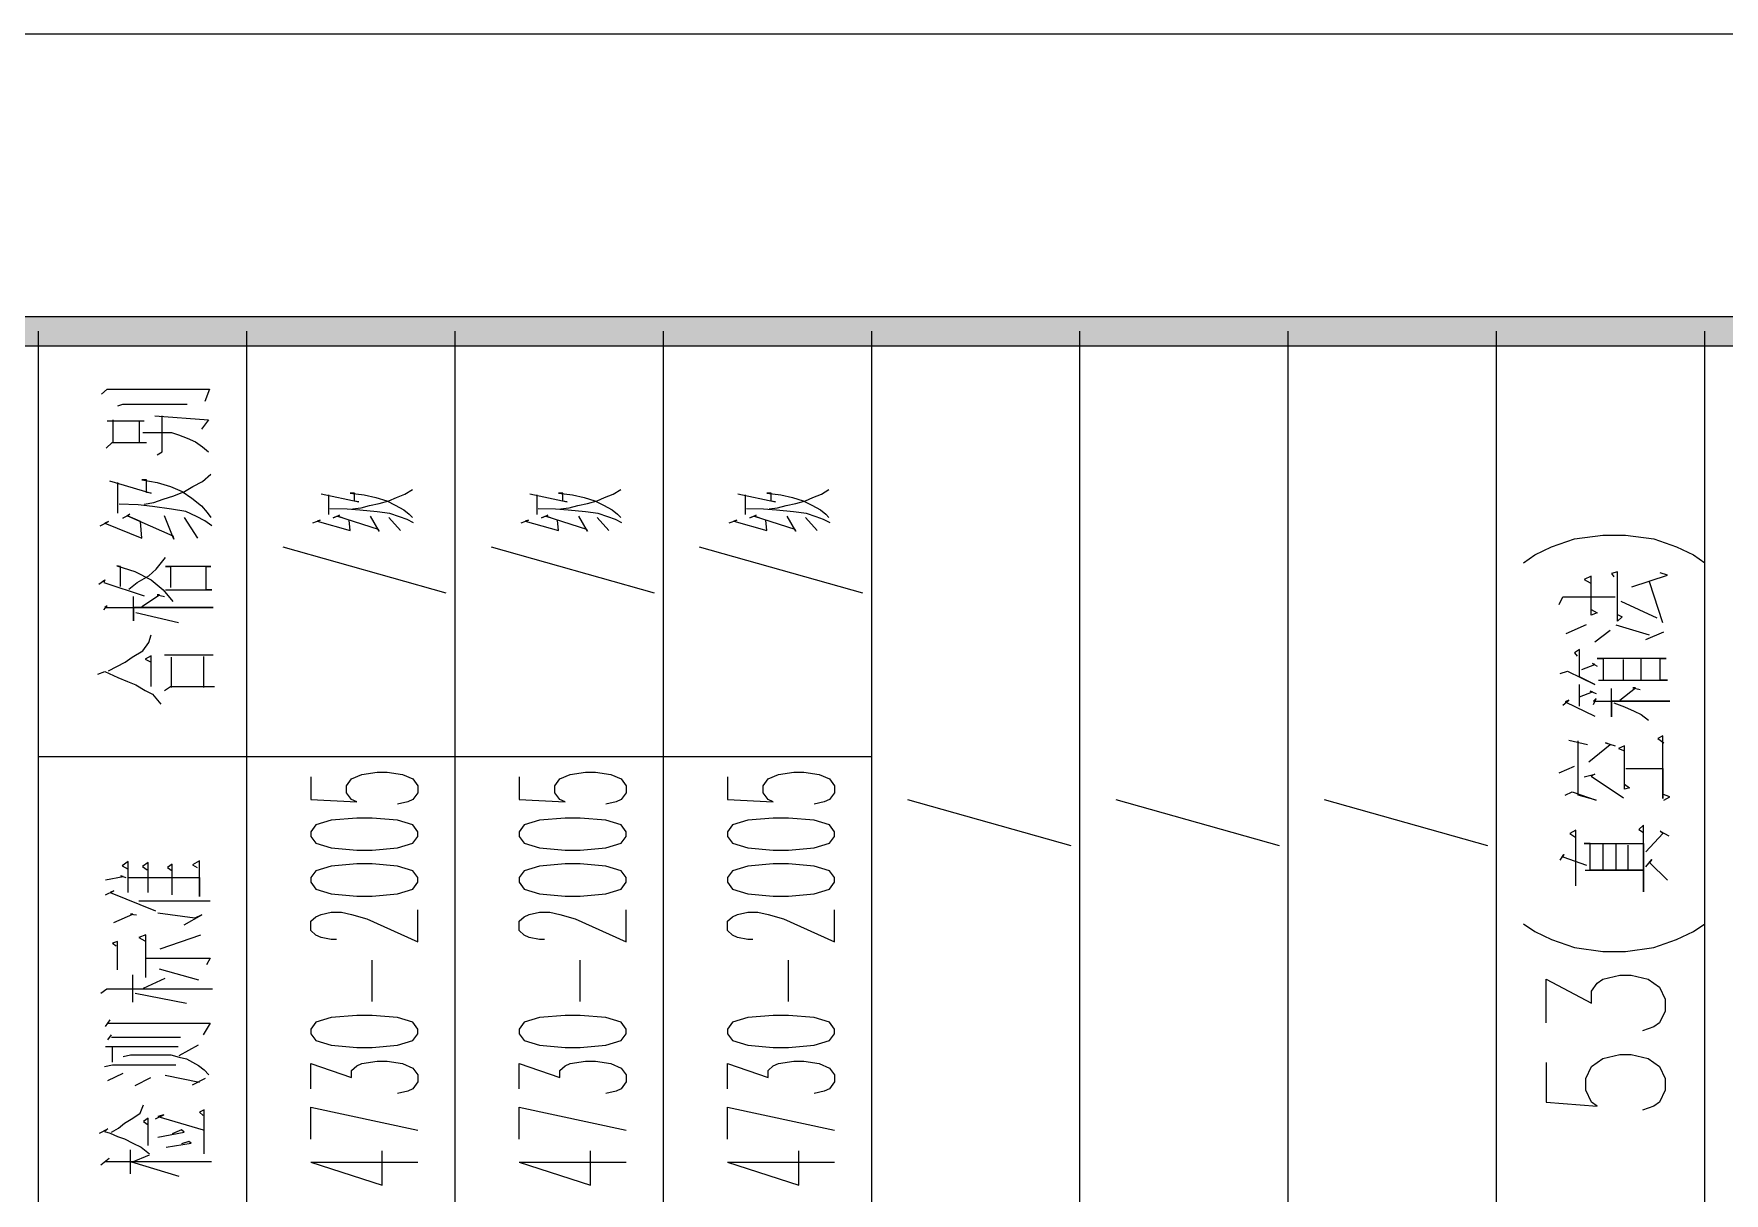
# Model space of a CAD drawing. Header units: millimetres. Extents: x 0 to 829, y 0 to 586.
# Drawn here: x 129 to 185, y 547.2 to 585.6 of the extents above; entities that cross this region are included whole.
import ezdxf

# ---------------------------------------------------------------- set-up
doc = ezdxf.new("R2010")
doc.units = ezdxf.units.MM

msp = doc.modelspace()

# ---------------------------------------------------------------- hatches: boundary and pattern name
h = msp.add_hatch(color=0)
h.dxf.hatch_style = 2
h.paths.add_polyline_path([(819.788528, 576.266028), (818.80075, 575.281778), (25.142472, 575.281778), (24.154694, 576.266028)])

# ---------------------------------------------------------------- linework, layer by layer
at = {"color": 0, "lineweight": 0}
for points in [[(0, 0), (0, 585.632278), (829.154778, 585.632278), (829.154778, 0)], [(819.788528, 576.266028), (818.80075, 575.281778), (25.142472, 575.281778), (24.154694, 576.266028)], [(138.186583, 559.032833), (138.355917, 558.803528), (138.863917, 558.651833), (139.707056, 558.574222), (140.215056, 558.574222), (141.061722, 558.651833), (141.566194, 558.803528), (141.735528, 559.032833), (141.735528, 559.184528), (141.566194, 559.413833), (141.061722, 559.565528), (140.215056, 559.639611), (139.707056, 559.639611), (138.863917, 559.565528), (138.355917, 559.413833), (138.186583, 559.184528)], [(145.086917, 559.032833), (145.25625, 558.803528), (145.76425, 558.651833), (146.610917, 558.574222), (147.115389, 558.574222), (147.962056, 558.651833), (148.470056, 558.803528), (148.639389, 559.032833), (148.639389, 559.184528), (148.470056, 559.413833), (147.962056, 559.565528), (147.115389, 559.639611), (146.610917, 559.639611), (145.76425, 559.565528), (145.25625, 559.413833), (145.086917, 559.184528)], [(151.990778, 559.032833), (152.160111, 558.803528), (152.664583, 558.651833), (153.51125, 558.574222), (154.01925, 558.574222), (154.862389, 558.651833), (155.370389, 558.803528), (155.539722, 559.032833), (155.539722, 559.184528), (155.370389, 559.413833), (154.862389, 559.565528), (154.01925, 559.639611), (153.51125, 559.639611), (152.664583, 559.565528), (152.160111, 559.413833), (151.990778, 559.184528)], [(138.186583, 557.512361), (138.355917, 557.283056), (138.863917, 557.131361), (139.707056, 557.05375), (140.215056, 557.05375), (141.061722, 557.131361), (141.566194, 557.283056), (141.735528, 557.512361), (141.735528, 557.664056), (141.566194, 557.889833), (141.061722, 558.045056), (140.215056, 558.119139), (139.707056, 558.119139), (138.863917, 558.045056), (138.355917, 557.889833), (138.186583, 557.664056)], [(145.086917, 557.512361), (145.25625, 557.283056), (145.76425, 557.131361), (146.610917, 557.05375), (147.115389, 557.05375), (147.962056, 557.131361), (148.470056, 557.283056), (148.639389, 557.512361), (148.639389, 557.664056), (148.470056, 557.889833), (147.962056, 558.045056), (147.115389, 558.119139), (146.610917, 558.119139), (145.76425, 558.045056), (145.25625, 557.889833), (145.086917, 557.664056)], [(151.990778, 557.512361), (152.160111, 557.283056), (152.664583, 557.131361), (153.51125, 557.05375), (154.01925, 557.05375), (154.862389, 557.131361), (155.370389, 557.283056), (155.539722, 557.512361), (155.539722, 557.664056), (155.370389, 557.889833), (154.862389, 558.045056), (154.01925, 558.119139), (153.51125, 558.119139), (152.664583, 558.045056), (152.160111, 557.889833), (151.990778, 557.664056)], [(138.186583, 552.492333), (138.355917, 552.263028), (138.863917, 552.111333), (139.707056, 552.033722), (140.215056, 552.033722), (141.061722, 552.111333), (141.566194, 552.263028), (141.735528, 552.492333), (141.735528, 552.644028), (141.566194, 552.873333), (141.061722, 553.025028), (140.215056, 553.099111), (139.707056, 553.099111), (138.863917, 553.025028), (138.355917, 552.873333), (138.186583, 552.644028)], [(145.086917, 552.492333), (145.25625, 552.263028), (145.76425, 552.111333), (146.610917, 552.033722), (147.115389, 552.033722), (147.962056, 552.111333), (148.470056, 552.263028), (148.639389, 552.492333), (148.639389, 552.644028), (148.470056, 552.873333), (147.962056, 553.025028), (147.115389, 553.099111), (146.610917, 553.099111), (145.76425, 553.025028), (145.25625, 552.873333), (145.086917, 552.644028)], [(151.990778, 552.492333), (152.160111, 552.263028), (152.664583, 552.111333), (153.51125, 552.033722), (154.01925, 552.033722), (154.862389, 552.111333), (155.370389, 552.263028), (155.539722, 552.492333), (155.539722, 552.644028), (155.370389, 552.873333), (154.862389, 553.025028), (154.01925, 553.099111), (153.51125, 553.099111), (152.664583, 553.025028), (152.160111, 552.873333), (151.990778, 552.644028)]]:
    msp.add_lwpolyline(points, close=True, dxfattribs=at)
for points in [[(129.155472, 575.772139), (129.155472, 427.887694)], [(136.055806, 575.772139), (136.055806, 509.718028)], [(142.959667, 575.772139), (142.959667, 509.718028)], [(142.959667, 575.772139), (142.959667, 519.574639)], [(149.86, 575.772139), (149.86, 509.718028)], [(149.86, 575.772139), (149.86, 519.574639)], [(156.760333, 575.772139), (156.760333, 501.829917)], [(163.660667, 575.772139), (163.660667, 509.718028)], [(170.564528, 575.772139), (170.564528, 509.718028)], [(177.464861, 575.772139), (177.464861, 509.718028)], [(177.464861, 575.772139), (177.464861, 509.718028)], [(184.365194, 575.772139), (184.365194, 427.887694)], [(131.247444, 573.687222), (131.445, 573.853028), (134.835194, 573.853028), (134.676444, 573.440278)], [(131.797778, 573.302694), (131.956528, 573.359139), (134.087306, 573.359139)], [(131.445, 572.805278), (132.665611, 572.805278)], [(131.639028, 572.060917), (131.639028, 572.8335)], [(132.506861, 572.060917), (132.506861, 572.805278)], [(133.021917, 572.971083), (134.796389, 572.8335), (134.560028, 572.530111)], [(133.099528, 571.672861), (133.258278, 571.782222), (133.258278, 572.971083)], [(131.402667, 571.895111), (131.600222, 572.089139), (132.743222, 572.089139)], [(132.626806, 572.417222), (133.57225, 572.417222), (133.808611, 572.336083), (134.087306, 572.226722), (134.362472, 572.113833), (134.598833, 571.948028), (134.796389, 571.782222)], [(131.522611, 570.819139), (132.901972, 570.402861), (132.743222, 570.431083), (132.743222, 570.843833), (132.588, 570.843833), (133.099528, 570.762694), (133.533444, 570.625111), (133.928556, 570.459306), (134.242528, 570.237056), (134.560028, 569.990111), (134.757583, 569.767861), (134.874, 569.602056)], [(131.797778, 569.739639), (131.797778, 570.762694)], [(132.665611, 570.043028), (132.983111, 570.099472), (133.297083, 570.208833), (133.653389, 570.321722), (134.006167, 570.459306), (134.281333, 570.625111), (134.598833, 570.790917), (134.874, 571.037861)], [(138.535833, 570.38875), (139.777611, 570.120639), (139.6365, 570.138278), (139.6365, 570.406389), (139.495389, 570.406389), (139.957528, 570.353472), (140.345583, 570.265278), (140.701889, 570.155917), (140.987639, 570.014806), (141.269861, 569.856056), (141.44625, 569.714944), (141.555611, 569.605583)], [(138.786306, 569.697306), (138.786306, 570.353472)], [(139.565944, 569.891333), (139.851694, 569.926611), (140.133917, 569.997167), (140.454944, 570.067722), (140.772444, 570.155917), (141.022917, 570.265278), (141.305139, 570.371111), (141.555611, 570.529861)], [(145.439694, 570.38875), (146.681472, 570.120639), (146.540361, 570.138278), (146.540361, 570.406389), (146.395722, 570.406389), (146.857861, 570.353472), (147.249444, 570.265278), (147.602222, 570.155917), (147.887972, 570.014806), (148.170194, 569.856056), (148.350111, 569.714944), (148.455944, 569.605583)], [(145.686639, 569.697306), (145.686639, 570.353472)], [(146.466278, 569.891333), (146.752028, 569.926611), (147.03425, 569.997167), (147.355278, 570.067722), (147.672778, 570.155917), (147.92325, 570.265278), (148.205472, 570.371111), (148.455944, 570.529861)], [(152.340028, 570.38875), (153.581806, 570.120639), (153.440694, 570.138278), (153.440694, 570.406389), (153.299583, 570.406389), (153.758194, 570.353472), (154.149778, 570.265278), (154.506083, 570.155917), (154.788306, 570.014806), (155.074056, 569.856056), (155.250444, 569.714944), (155.356278, 569.605583)], [(152.586972, 569.697306), (152.586972, 570.353472)], [(153.370139, 569.891333), (153.652361, 569.926611), (153.938111, 569.997167), (154.255611, 570.067722), (154.576639, 570.155917), (154.823583, 570.265278), (155.109333, 570.371111), (155.356278, 570.529861)], [(131.205111, 569.326889), (131.483806, 569.464472), (131.363861, 569.408028), (132.588, 568.914139), (132.549194, 569.464472), (132.115278, 569.6585), (131.956528, 569.573833), (132.192889, 569.714944), (132.115278, 569.6585), (133.611056, 568.995278), (133.653389, 568.885917), (133.335889, 569.6585)], [(134.912806, 569.326889), (134.676444, 569.492694), (134.401278, 569.630278), (134.044972, 569.796083), (133.57225, 569.88075), (132.940778, 569.961889), (132.468056, 570.018333), (131.836583, 570.043028)], [(138.253611, 569.429194), (138.500556, 569.517389), (138.394722, 569.482111), (139.495389, 569.164611), (139.460111, 569.517389), (139.068528, 569.640861), (138.927417, 569.587944), (139.139083, 569.679667), (139.068528, 569.640861), (140.419667, 569.217528), (140.454944, 569.146972), (140.169194, 569.640861)], [(141.590889, 569.429194), (141.375694, 569.535028), (141.12875, 569.623222), (140.807722, 569.732583), (140.384389, 569.7855), (139.816417, 569.838417), (139.389556, 569.873694), (138.821583, 569.891333)], [(145.153944, 569.429194), (145.404417, 569.517389), (145.295056, 569.482111), (146.395722, 569.164611), (146.360444, 569.517389), (145.972389, 569.640861), (145.82775, 569.587944), (146.042944, 569.679667), (145.972389, 569.640861), (147.32, 569.217528), (147.355278, 569.146972), (147.069528, 569.640861)], [(148.491222, 569.429194), (148.279556, 569.535028), (148.029083, 569.623222), (147.711583, 569.732583), (147.284722, 569.7855), (146.71675, 569.838417), (146.289889, 569.873694), (145.721917, 569.891333)], [(152.054278, 569.429194), (152.30475, 569.517389), (152.198917, 569.482111), (153.299583, 569.164611), (153.264306, 569.517389), (152.872722, 569.640861), (152.731611, 569.587944), (152.943278, 569.679667), (152.872722, 569.640861), (154.220333, 569.217528), (154.255611, 569.146972), (153.973389, 569.640861)], [(155.391556, 569.429194), (155.179889, 569.535028), (154.929417, 569.623222), (154.611917, 569.732583), (154.185056, 569.7855), (153.617083, 569.838417), (153.190222, 569.873694), (152.62225, 569.891333)], [(134.440083, 568.914139), (134.006167, 569.602056)], [(141.164028, 569.164611), (140.772444, 569.605583)], [(148.064361, 569.164611), (147.672778, 569.605583)], [(154.964694, 569.164611), (154.576639, 569.605583)], [(137.258778, 568.628389), (142.666861, 567.107917)], [(144.159111, 568.628389), (149.567194, 567.107917)], [(151.059444, 568.628389), (156.467528, 567.107917)], [(178.364444, 568.099222), (178.741917, 568.363806), (179.302833, 568.624861), (180.05425, 568.889444), (180.996167, 569.019972), (181.744056, 569.019972), (182.685972, 568.889444), (183.437389, 568.624861), (183.998306, 568.363806), (184.375778, 568.099222)], [(131.878917, 567.312528), (131.878917, 567.97575), (131.758972, 568.000444), (132.351639, 567.809944), (132.901972, 567.53125), (133.297083, 567.199639), (133.611056, 566.815111)], [(132.154083, 567.227861), (132.42925, 567.450111), (132.824361, 567.672361), (133.060722, 567.891083), (133.374694, 568.279139)], [(133.374694, 567.199639), (134.912806, 567.199639), (134.71525, 567.199639), (134.71525, 567.97575), (134.874, 567.97575), (133.374694, 567.97575), (133.533444, 567.97575), (133.533444, 567.284306)], [(131.166306, 567.393667), (131.363861, 567.53125), (131.325056, 567.450111), (132.665611, 567.009139)], [(180.615167, 566.554056), (180.812722, 566.444694), (180.615167, 566.360028), (180.615167, 567.65825), (180.378806, 567.548889), (180.576361, 567.436)], [(181.483, 566.38825), (181.64175, 566.307111), (181.483, 566.166), (181.483, 567.795833), (181.285444, 567.739389), (181.363056, 567.630028)], [(181.955722, 567.298417), (183.137528, 567.686472), (182.901167, 567.767611)], [(182.982306, 566.113083), (182.548389, 567.464222)], [(131.325056, 566.539944), (131.445, 566.677528), (131.363861, 566.621083), (134.951611, 566.621083), (132.312833, 566.621083), (132.312833, 566.180111), (132.312833, 566.980917)], [(132.588, 566.649306), (133.177139, 567.037361), (133.099528, 567.037361), (133.335889, 566.980917)], [(179.549778, 566.719861), (179.669722, 566.966806), (181.405389, 566.966806)], [(181.599417, 566.829222), (182.78475, 566.278889)], [(132.390444, 566.455278), (133.808611, 566.123667)], [(131.483806, 564.522056), (131.758972, 564.663167), (132.034139, 564.80075), (132.2705, 564.966556), (132.626806, 565.185278), (132.824361, 565.460444), (132.901972, 565.710917)], [(179.786139, 565.75325), (180.456417, 566.056639)], [(180.735111, 565.478083), (181.246639, 565.862611)], [(182.548389, 565.696806), (181.444194, 566.028417)], [(182.428444, 565.559222), (183.021111, 565.809694)], [(179.588583, 564.426806), (179.824944, 564.511472), (180.735111, 564.0705), (180.220056, 564.317444), (180.220056, 565.227611), (180.064833, 565.11825), (180.142444, 565.008889)], [(132.901972, 563.999944), (132.901972, 565.019472), (132.704417, 564.910111), (132.901972, 564.80075)], [(133.335889, 565.047694), (134.951611, 565.047694)], [(133.57225, 563.971722), (133.57225, 564.966556)], [(134.637639, 563.971722), (134.637639, 564.99125)], [(180.301194, 564.567917), (180.735111, 564.733722), (180.653972, 564.758417), (180.812722, 564.677278)], [(180.851528, 564.208083), (183.137528, 564.208083), (182.901167, 564.208083), (182.901167, 564.924222), (183.098722, 564.924222), (180.812722, 564.924222), (181.010278, 564.924222), (181.010278, 564.208083), (181.680556, 564.208083), (181.680556, 564.896)], [(182.273222, 564.208083), (182.273222, 564.924222)], [(131.1275, 564.412694), (131.363861, 564.497361), (131.797778, 564.303333), (132.115278, 564.16575), (132.390444, 564.052861), (132.704417, 563.862361), (132.940778, 563.749472), (133.219472, 563.417861)], [(180.220056, 563.350833), (180.220056, 564.0705)], [(133.335889, 563.862361), (133.533444, 563.999944), (134.993944, 563.999944)], [(179.669722, 563.379056), (179.867278, 563.544861), (179.747333, 563.488417), (180.735111, 563.019222)], [(180.220056, 563.654222), (180.653972, 563.820028), (180.576361, 563.84825), (180.773917, 563.767111)], [(180.692778, 563.407278), (180.773917, 563.601306), (180.692778, 563.516639), (183.218667, 563.516639), (181.285444, 563.516639), (181.285444, 562.994528), (181.285444, 563.932917)], [(181.560611, 563.544861), (182.075667, 563.957611), (181.994528, 563.957611), (182.230889, 563.904694)], [(181.363056, 563.463722), (181.719361, 563.322611), (182.033333, 563.185028), (182.273222, 563.075667), (182.509583, 562.881639)], [(181.758167, 561.280028), (182.982306, 561.280028), (182.982306, 560.288722), (182.982306, 562.359528), (182.823556, 562.274861), (183.021111, 562.137278)], [(179.747333, 560.398083), (179.983694, 560.507444), (180.773917, 560.232278), (180.18125, 560.398083), (180.18125, 562.193722)], [(179.867278, 562.218417), (180.495222, 562.080833)], [(180.537556, 561.502278), (181.246639, 562.080833), (181.087889, 562.137278), (181.405389, 562.027917)], [(181.719361, 560.757917), (181.878111, 560.645028), (181.719361, 560.592111), (181.719361, 562.027917), (181.521806, 561.94325), (181.719361, 561.862111)], [(129.155472, 561.682194), (156.760333, 561.682194)], [(179.549778, 561.142444), (180.064833, 561.364694)], [(138.186583, 561.008389), (138.186583, 560.249917), (139.707056, 560.172306), (139.537722, 560.249917), (139.371917, 560.475694), (139.371917, 560.705), (139.537722, 560.934306), (139.876389, 561.086), (140.384389, 561.160083), (140.723056, 561.160083), (141.231056, 561.086), (141.566194, 560.934306), (141.735528, 560.705), (141.735528, 560.475694), (141.566194, 560.249917), (141.396861, 560.172306), (141.061722, 560.098222)], [(145.086917, 561.008389), (145.086917, 560.249917), (146.610917, 560.172306), (146.441583, 560.249917), (146.27225, 560.475694), (146.27225, 560.705), (146.441583, 560.934306), (146.78025, 561.086), (147.284722, 561.160083), (147.623389, 561.160083), (148.131389, 561.086), (148.470056, 560.934306), (148.639389, 560.705), (148.639389, 560.475694), (148.470056, 560.249917), (148.300722, 560.172306), (147.962056, 560.098222)], [(151.990778, 561.008389), (151.990778, 560.249917), (153.51125, 560.172306), (153.341917, 560.249917), (153.172583, 560.475694), (153.172583, 560.705), (153.341917, 560.934306), (153.680583, 561.086), (154.188583, 561.160083), (154.523722, 561.160083), (155.031722, 561.086), (155.370389, 560.934306), (155.539722, 560.705), (155.539722, 560.475694), (155.370389, 560.249917), (155.201056, 560.172306), (154.862389, 560.098222)], [(180.378806, 561.004861), (180.735111, 561.089528), (180.615167, 561.033083), (181.680556, 560.313417)], [(157.963306, 560.249917), (163.371389, 558.729444)], [(164.863639, 560.249917), (170.271722, 558.729444)], [(171.763972, 560.249917), (177.172056, 558.729444)], [(183.021111, 560.232278), (183.218667, 560.341639), (183.059917, 560.398083), (182.982306, 560.426306)], [(180.103639, 557.388889), (180.103639, 559.237444), (179.906083, 559.128083), (180.103639, 558.9905)], [(180.417611, 557.914528), (182.350833, 557.914528), (180.576361, 557.914528), (180.576361, 558.796472), (180.378806, 558.796472), (182.350833, 558.796472), (182.350833, 557.194861), (182.350833, 559.40325), (182.192083, 559.265667), (182.350833, 559.156306)], [(182.428444, 558.521306), (182.982306, 559.128083), (182.901167, 559.209222), (183.179861, 559.046944)], [(179.588583, 558.246139), (179.708528, 558.436639), (179.669722, 558.3555), (180.456417, 558.080333)], [(181.010278, 557.886306), (181.010278, 558.76825)], [(181.444194, 557.914528), (181.444194, 558.76825)], [(181.839306, 557.914528), (181.839306, 558.740028)], [(132.132917, 557.177222), (132.132917, 558.19675), (131.935361, 558.059167), (132.132917, 557.949806)], [(132.132917, 557.671111), (134.500056, 557.671111), (134.500056, 557.039639), (134.500056, 558.224972), (134.263694, 558.087389), (134.422444, 558.002722)], [(132.803194, 557.177222), (132.803194, 558.168528), (132.605639, 558.030944), (132.764389, 557.921583)], [(133.593417, 557.092556), (133.593417, 558.115611), (133.434667, 558.002722), (133.593417, 557.893361)], [(182.428444, 558.023889), (182.626, 558.270833), (182.548389, 558.161472), (183.137528, 557.582917)], [(131.385028, 557.589972), (131.974167, 557.699333), (131.896556, 557.727556), (132.055306, 557.671111)], [(131.385028, 557.092556), (131.660194, 557.230139), (131.543778, 557.177222), (133.039556, 556.566917)], [(132.489222, 556.898528), (134.856361, 556.898528)], [(131.660194, 556.182389), (132.291667, 556.457556), (132.214056, 556.457556), (132.408083, 556.429333)], [(133.988528, 556.097722), (134.577667, 556.429333), (134.341306, 556.319972), (133.120694, 556.485778)], [(139.03325, 555.610889), (138.863917, 555.610889), (138.52525, 555.684972), (138.355917, 555.762583), (138.186583, 555.914278), (138.186583, 556.217667), (138.355917, 556.369361), (138.52525, 556.446972), (138.863917, 556.521056), (139.202583, 556.521056), (139.537722, 556.446972), (140.045722, 556.295278), (141.735528, 555.533278), (141.735528, 556.598667)], [(145.933583, 555.610889), (145.76425, 555.610889), (145.425583, 555.684972), (145.25625, 555.762583), (145.086917, 555.914278), (145.086917, 556.217667), (145.25625, 556.369361), (145.425583, 556.446972), (145.76425, 556.521056), (146.102917, 556.521056), (146.441583, 556.446972), (146.946056, 556.295278), (148.639389, 555.533278), (148.639389, 556.598667)], [(152.833917, 555.610889), (152.664583, 555.610889), (152.329444, 555.684972), (152.160111, 555.762583), (151.990778, 555.914278), (151.990778, 556.217667), (152.160111, 556.369361), (152.329444, 556.446972), (152.664583, 556.521056), (153.00325, 556.521056), (153.341917, 556.446972), (153.849917, 556.295278), (155.539722, 555.533278), (155.539722, 556.598667)], [(132.725583, 554.358528), (132.725583, 555.769639), (132.489222, 555.684972), (132.686778, 555.575611)], [(133.198306, 555.300444), (134.538861, 555.769639)], [(178.364444, 556.136528), (178.741917, 555.875472), (179.302833, 555.610889), (180.05425, 555.349833), (180.996167, 555.215778), (181.744056, 555.215778), (182.685972, 555.349833), (183.437389, 555.610889), (183.998306, 555.875472), (184.375778, 556.136528)], [(131.780139, 554.609), (131.780139, 555.547389), (131.621389, 555.490944), (131.737806, 555.409806)], [(132.725583, 554.993528), (134.856361, 554.993528), (134.736417, 554.774806)], [(133.1595, 554.637222), (134.46125, 554.277389)], [(140.215056, 553.557722), (140.215056, 554.9265)], [(147.115389, 553.557722), (147.115389, 554.9265)], [(154.01925, 553.557722), (154.01925, 554.9265)], [(131.226278, 553.836417), (131.423833, 553.974), (134.933972, 553.974)], [(132.291667, 553.533028), (132.291667, 554.443194)], [(132.647972, 554.002222), (133.357056, 554.333833)], [(179.115861, 552.852167), (179.115861, 554.298556), (180.618694, 553.508333), (180.618694, 553.903444), (180.805667, 554.1645), (180.996167, 554.298556), (181.557083, 554.429083), (181.934556, 554.429083), (182.495472, 554.298556), (182.872944, 554.033972), (183.059917, 553.638861), (183.059917, 553.24375), (182.872944, 552.852167), (182.685972, 552.718111), (182.3085, 552.587583)], [(132.369278, 553.836417), (134.066139, 553.504806)], [(131.385028, 552.732222), (131.543778, 552.950944)], [(131.462639, 552.841583), (134.856361, 552.841583), (134.616472, 552.457056)], [(131.462639, 552.29125), (131.582583, 552.457056)], [(131.582583, 552.372389), (133.868583, 552.372389)], [(131.385028, 552.069), (133.790972, 552.069)], [(131.621389, 551.543361), (131.621389, 552.069)], [(131.974167, 551.737389), (132.214056, 551.793833), (133.554611, 551.793833), (133.829778, 551.709167), (134.066139, 551.65625), (134.263694, 551.543361), (134.46125, 551.434), (134.658806, 551.296417), (134.814028, 551.130611)], [(133.829778, 551.765611), (134.46125, 552.125444)], [(179.115861, 551.536306), (179.115861, 550.220444), (180.805667, 550.089917), (180.618694, 550.220444), (180.431722, 550.615556), (180.431722, 551.010667), (180.618694, 551.405778), (180.996167, 551.666833), (181.557083, 551.800889), (181.934556, 551.800889), (182.495472, 551.666833), (182.872944, 551.405778), (183.059917, 551.010667), (183.059917, 550.615556), (182.872944, 550.220444), (182.685972, 550.089917), (182.3085, 549.959389)], [(131.346222, 551.405778), (131.621389, 551.462222), (133.709833, 551.462222)], [(131.462639, 550.936583), (131.974167, 551.187056)], [(138.186583, 550.664944), (138.186583, 551.501028), (139.537722, 551.045944), (139.537722, 551.27525), (139.707056, 551.426944), (139.876389, 551.501028), (140.384389, 551.578639), (140.723056, 551.578639), (141.231056, 551.501028), (141.566194, 551.349333), (141.735528, 551.123556), (141.735528, 550.89425), (141.566194, 550.664944), (141.396861, 550.590861), (141.061722, 550.51325)], [(145.086917, 550.664944), (145.086917, 551.501028), (146.441583, 551.045944), (146.441583, 551.27525), (146.610917, 551.426944), (146.78025, 551.501028), (147.284722, 551.578639), (147.623389, 551.578639), (148.131389, 551.501028), (148.470056, 551.349333), (148.639389, 551.123556), (148.639389, 550.89425), (148.470056, 550.664944), (148.300722, 550.590861), (147.962056, 550.51325)], [(151.990778, 550.664944), (151.990778, 551.501028), (153.341917, 551.045944), (153.341917, 551.27525), (153.51125, 551.426944), (153.680583, 551.501028), (154.188583, 551.578639), (154.523722, 551.578639), (155.031722, 551.501028), (155.370389, 551.349333), (155.539722, 551.123556), (155.539722, 550.89425), (155.370389, 550.664944), (155.201056, 550.590861), (154.862389, 550.51325)], [(132.369278, 550.770778), (132.884333, 551.045944)], [(134.500056, 550.880139), (133.357056, 551.102389)], [(134.263694, 550.799), (134.697611, 551.02125)], [(131.582583, 549.225611), (131.818944, 549.363194), (132.0165, 549.529), (132.291667, 549.694806), (132.528028, 549.860611), (132.647972, 550.135778)], [(138.186583, 548.992778), (138.186583, 550.058167), (141.735528, 549.296167)], [(145.086917, 548.992778), (145.086917, 550.058167), (148.639389, 549.296167)], [(151.990778, 548.992778), (151.990778, 550.058167), (155.539722, 549.296167)], [(132.803194, 548.784639), (132.803194, 549.694806), (132.647972, 549.585444), (132.803194, 549.472556)], [(133.039556, 549.666583), (133.31825, 549.804167), (133.120694, 549.75125), (134.616472, 549.30675)], [(134.658806, 548.509472), (134.658806, 549.969972), (134.500056, 549.888833), (134.616472, 549.775944)], [(131.187472, 549.197389), (131.462639, 549.334972), (131.346222, 549.253833), (131.543778, 549.197389), (131.780139, 549.088028), (132.0165, 549.003361), (132.291667, 548.865778), (132.566833, 548.728194), (132.842, 548.509472)], [(133.120694, 549.059806), (133.988528, 549.225611), (133.907389, 549.30675), (133.593417, 549.169167)], [(133.395861, 548.728194), (134.224889, 548.865778), (134.14375, 548.922222), (133.907389, 548.837556)], [(131.226278, 548.149639), (131.501444, 548.368361), (131.385028, 548.259), (134.895167, 548.259)], [(132.214056, 547.84625), (132.214056, 548.647056)], [(133.829778, 547.761583), (132.252861, 548.230778), (132.842, 548.48125)], [(138.186583, 548.230778), (140.553722, 547.472306), (140.553722, 548.611778)], [(145.086917, 548.230778), (147.454056, 547.472306), (147.454056, 548.611778)], [(151.990778, 548.230778), (154.354389, 547.472306), (154.354389, 548.611778)], [(138.186583, 548.230778), (141.735528, 548.230778)], [(145.086917, 548.230778), (148.639389, 548.230778)], [(151.990778, 548.230778), (155.539722, 548.230778)]]:
    msp.add_lwpolyline(points, dxfattribs=at)

doc.saveas('drawing.dxf')
